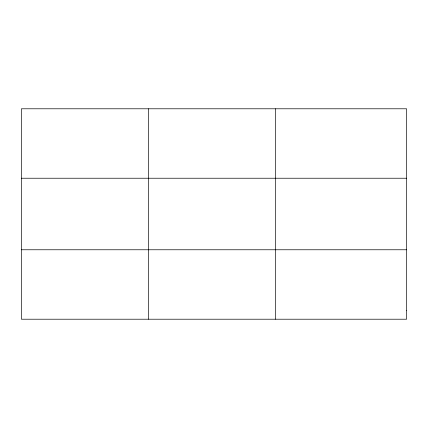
<?xml version="1.0" encoding="UTF-8"?>
<svg xmlns="http://www.w3.org/2000/svg" width="428" height="428" viewBox="0 0 428 428"><rect width="100%" height="100%" fill="white"/><g stroke="black" fill="none" stroke-linecap="round" stroke-linejoin="round"><path stroke-width="0.64" d="M148.516 108.787L148.516 319.213M275.632 108.787L275.632 319.213M21.4 178.23L406.6 178.23M21.4 249.77L406.6 249.77M406.6 310.53L406.6 319.213L21.4 319.213L21.4 108.787L406.6 108.787L406.6 310.53"/></g></svg>
